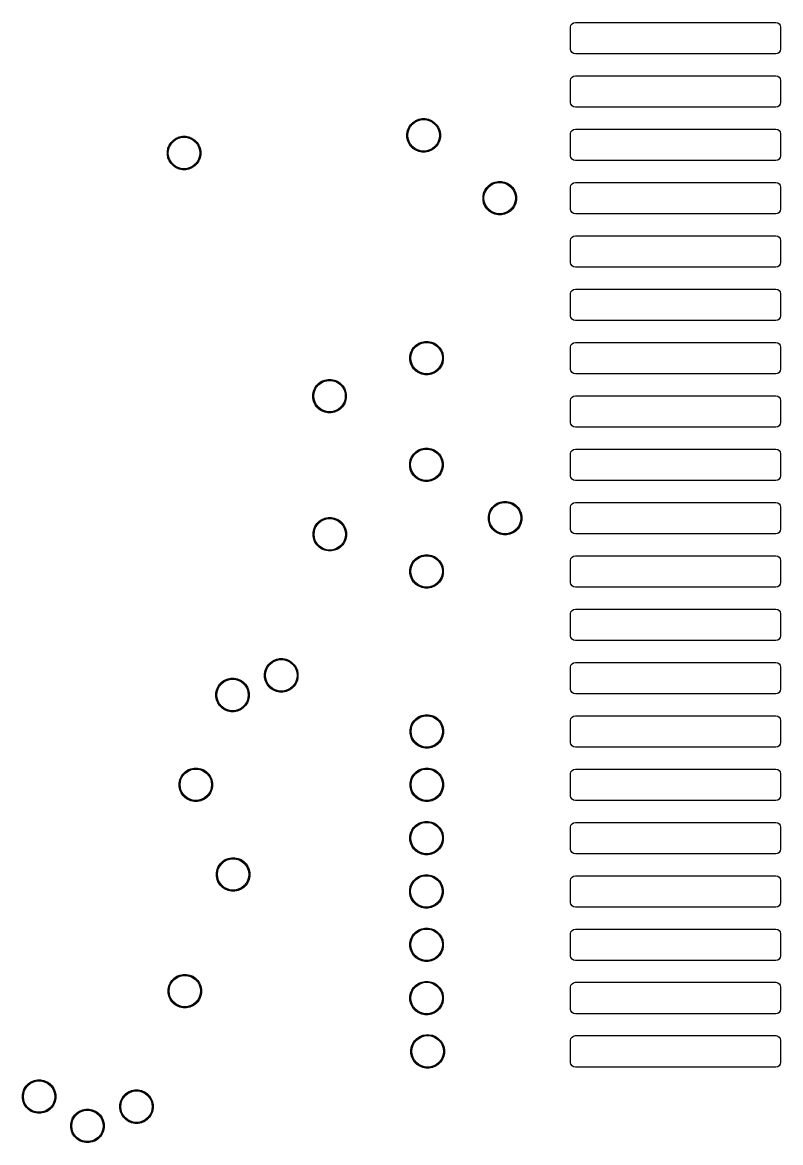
# Model space of a CAD drawing. Extents: x 40 to 257, y -149 to -40.
# Drawn here: x 39.7 to 75.8, y -121.9 to -68.5 of the extents above; entities that cross this region are included whole.
import ezdxf

# ---------------------------------------------------------------- set-up
doc = ezdxf.new("R2010")
doc.units = 0
doc.layers.add('BLACK', color=7, linetype='CONTINUOUS')

msp = doc.modelspace()

# ---------------------------------------------------------------- linework, layer by layer
at = {"layer": 'BLACK', "linetype": 'CONTINUOUS'}
for p, q in [((65.82, -68.765), (65.837127, -68.678896)), ((65.82, -69.815), (65.82, -68.765)), ((65.837127, -68.678896), (65.885901, -68.605901)), ((65.885901, -68.605901), (65.958896, -68.557127)), ((65.958896, -68.557127), (66.045, -68.54)), ((66.045, -68.54), (75.595, -68.54)), ((75.595, -68.54), (75.681104, -68.557127)), ((75.681104, -68.557127), (75.754099, -68.605901)), ((75.754099, -68.605901), (75.802873, -68.678896)), ((75.802873, -68.678896), (75.82, -68.765)), ((75.82, -68.765), (75.82, -69.815)), ((65.837127, -69.901104), (65.82, -69.815)), ((75.82, -69.815), (75.802873, -69.901104)), ((65.885901, -69.974099), (65.837127, -69.901104)), ((65.958896, -70.022873), (65.885901, -69.974099)), ((66.045, -70.04), (65.958896, -70.022873)), ((75.595, -70.04), (66.045, -70.04)), ((75.681104, -70.022873), (75.595, -70.04)), ((75.754099, -69.974099), (75.681104, -70.022873)), ((75.802873, -69.901104), (75.754099, -69.974099)), ((65.82, -71.305), (65.837127, -71.218896)), ((65.82, -72.355), (65.82, -71.305)), ((65.837127, -71.218896), (65.885901, -71.145901)), ((65.885901, -71.145901), (65.958896, -71.097127)), ((65.958896, -71.097127), (66.045, -71.08)), ((66.045, -71.08), (75.595, -71.08)), ((75.595, -71.08), (75.681104, -71.097127)), ((75.681104, -71.097127), (75.754099, -71.145901)), ((75.754099, -71.145901), (75.802873, -71.218896)), ((75.802873, -71.218896), (75.82, -71.305)), ((75.82, -71.305), (75.82, -72.355)), ((65.837127, -72.441104), (65.82, -72.355)), ((65.885901, -72.514099), (65.837127, -72.441104)), ((65.958896, -72.562873), (65.885901, -72.514099)), ((75.754099, -72.514099), (75.681104, -72.562873)), ((75.802873, -72.441104), (75.754099, -72.514099)), ((75.82, -72.355), (75.802873, -72.441104)), ((66.045, -72.58), (65.958896, -72.562873)), ((75.595, -72.58), (66.045, -72.58)), ((75.681104, -72.562873), (75.595, -72.58)), ((58.054448, -73.687772), (58.114463, -73.542883)), ((58.114463, -73.542883), (58.201592, -73.412485)), ((58.201592, -73.412485), (58.312485, -73.301592)), ((58.312485, -73.301592), (58.442883, -73.214463)), ((58.442883, -73.214463), (58.587772, -73.154448)), ((58.587772, -73.154448), (58.741586, -73.123852)), ((58.741586, -73.123852), (58.898414, -73.123852)), ((58.898414, -73.123852), (59.052228, -73.154448)), ((59.052228, -73.154448), (59.197117, -73.214463)), ((59.197117, -73.214463), (59.327515, -73.301592)), ((59.327515, -73.301592), (59.438408, -73.412485)), ((59.438408, -73.412485), (59.525537, -73.542883)), ((59.525537, -73.542883), (59.585552, -73.687772)), ((65.958896, -73.637127), (66.045, -73.62)), ((66.045, -73.62), (75.595, -73.62)), ((75.595, -73.62), (75.681104, -73.637127)), ((46.791592, -74.252485), (46.902485, -74.141592)), ((46.902485, -74.141592), (47.032883, -74.054463)), ((47.032883, -74.054463), (47.177772, -73.994448)), ((47.177772, -73.994448), (47.331586, -73.963852)), ((47.331586, -73.963852), (47.488414, -73.963852)), ((47.488414, -73.963852), (47.642228, -73.994448)), ((47.642228, -73.994448), (47.787117, -74.054463)), ((47.787117, -74.054463), (47.917515, -74.141592)), ((47.917515, -74.141592), (48.028408, -74.252485)), ((58.023852, -73.841586), (58.054448, -73.687772)), ((58.023852, -73.998414), (58.023852, -73.841586)), ((58.054448, -74.152228), (58.023852, -73.998414)), ((58.114463, -74.297117), (58.054448, -74.152228)), ((59.585552, -74.152228), (59.525537, -74.297117)), ((59.585552, -73.687772), (59.616148, -73.841586)), ((59.616148, -73.998414), (59.585552, -74.152228)), ((59.616148, -73.841586), (59.616148, -73.998414)), ((65.82, -73.845), (65.837127, -73.758896)), ((65.82, -74.895), (65.82, -73.845)), ((65.837127, -73.758896), (65.885901, -73.685901)), ((65.885901, -73.685901), (65.958896, -73.637127)), ((75.681104, -73.637127), (75.754099, -73.685901)), ((75.754099, -73.685901), (75.802873, -73.758896)), ((75.802873, -73.758896), (75.82, -73.845)), ((75.82, -73.845), (75.82, -74.895)), ((46.613852, -74.681586), (46.644448, -74.527772)), ((46.613852, -74.838414), (46.613852, -74.681586)), ((46.644448, -74.527772), (46.704463, -74.382883)), ((46.704463, -74.382883), (46.791592, -74.252485)), ((48.028408, -74.252485), (48.115537, -74.382883)), ((48.115537, -74.382883), (48.175552, -74.527772)), ((48.175552, -74.527772), (48.206148, -74.681586)), ((48.206148, -74.681586), (48.206148, -74.838414)), ((58.201592, -74.427515), (58.114463, -74.297117)), ((58.312485, -74.538408), (58.201592, -74.427515)), ((58.442883, -74.625537), (58.312485, -74.538408)), ((58.587772, -74.685552), (58.442883, -74.625537)), ((58.741586, -74.716148), (58.587772, -74.685552)), ((59.052228, -74.685552), (58.898414, -74.716148)), ((59.197117, -74.625537), (59.052228, -74.685552)), ((59.327515, -74.538408), (59.197117, -74.625537)), ((59.438408, -74.427515), (59.327515, -74.538408)), ((59.525537, -74.297117), (59.438408, -74.427515)), ((46.644448, -74.992228), (46.613852, -74.838414)), ((46.704463, -75.137117), (46.644448, -74.992228)), ((46.791592, -75.267515), (46.704463, -75.137117)), ((48.115537, -75.137117), (48.028408, -75.267515)), ((48.175552, -74.992228), (48.115537, -75.137117)), ((48.206148, -74.838414), (48.175552, -74.992228)), ((58.898414, -74.716148), (58.741586, -74.716148)), ((65.837127, -74.981104), (65.82, -74.895)), ((65.885901, -75.054099), (65.837127, -74.981104)), ((65.958896, -75.102873), (65.885901, -75.054099)), ((66.045, -75.12), (65.958896, -75.102873)), ((75.595, -75.12), (66.045, -75.12)), ((75.681104, -75.102873), (75.595, -75.12)), ((75.754099, -75.054099), (75.681104, -75.102873)), ((75.802873, -74.981104), (75.754099, -75.054099)), ((75.82, -74.895), (75.802873, -74.981104)), ((46.902485, -75.378408), (46.791592, -75.267515)), ((47.032883, -75.465537), (46.902485, -75.378408)), ((47.177772, -75.525552), (47.032883, -75.465537)), ((47.331586, -75.556148), (47.177772, -75.525552)), ((47.488414, -75.556148), (47.331586, -75.556148)), ((47.642228, -75.525552), (47.488414, -75.556148)), ((47.787117, -75.465537), (47.642228, -75.525552)), ((47.917515, -75.378408), (47.787117, -75.465537)), ((48.028408, -75.267515), (47.917515, -75.378408)), ((61.825698, -76.402485), (61.936591, -76.291592)), ((61.936591, -76.291592), (62.066989, -76.204463)), ((62.066989, -76.204463), (62.211878, -76.144448)), ((62.211878, -76.144448), (62.365692, -76.113852)), ((62.365692, -76.113852), (62.52252, -76.113852)), ((62.52252, -76.113852), (62.676334, -76.144448)), ((62.676334, -76.144448), (62.821223, -76.204463)), ((62.821223, -76.204463), (62.951621, -76.291592)), ((62.951621, -76.291592), (63.062514, -76.402485)), ((65.837127, -76.298896), (65.885901, -76.225901)), ((65.885901, -76.225901), (65.958896, -76.177127)), ((65.958896, -76.177127), (66.045, -76.16)), ((66.045, -76.16), (75.595, -76.16)), ((75.595, -76.16), (75.681104, -76.177127)), ((75.681104, -76.177127), (75.754099, -76.225901)), ((75.754099, -76.225901), (75.802873, -76.298896)), ((61.647958, -76.831586), (61.678554, -76.677772)), ((61.678554, -76.677772), (61.738569, -76.532883)), ((61.738569, -76.532883), (61.825698, -76.402485)), ((63.062514, -76.402485), (63.149643, -76.532883)), ((63.149643, -76.532883), (63.209658, -76.677772)), ((63.209658, -76.677772), (63.240254, -76.831586)), ((65.82, -76.385), (65.837127, -76.298896)), ((65.82, -77.435), (65.82, -76.385)), ((75.802873, -76.298896), (75.82, -76.385)), ((75.82, -76.385), (75.82, -77.435)), ((61.647958, -76.988414), (61.647958, -76.831586)), ((61.678554, -77.142228), (61.647958, -76.988414)), ((61.738569, -77.287117), (61.678554, -77.142228)), ((61.825698, -77.417515), (61.738569, -77.287117)), ((63.149643, -77.287117), (63.062514, -77.417515)), ((63.209658, -77.142228), (63.149643, -77.287117)), ((63.240254, -76.988414), (63.209658, -77.142228)), ((63.240254, -76.831586), (63.240254, -76.988414)), ((61.936591, -77.528408), (61.825698, -77.417515)), ((62.066989, -77.615537), (61.936591, -77.528408)), ((62.211878, -77.675552), (62.066989, -77.615537)), ((62.365692, -77.706148), (62.211878, -77.675552)), ((62.52252, -77.706148), (62.365692, -77.706148)), ((62.676334, -77.675552), (62.52252, -77.706148)), ((62.821223, -77.615537), (62.676334, -77.675552)), ((62.951621, -77.528408), (62.821223, -77.615537)), ((63.062514, -77.417515), (62.951621, -77.528408)), ((65.837127, -77.521104), (65.82, -77.435)), ((65.885901, -77.594099), (65.837127, -77.521104)), ((65.958896, -77.642873), (65.885901, -77.594099)), ((66.045, -77.66), (65.958896, -77.642873)), ((75.595, -77.66), (66.045, -77.66)), ((75.681104, -77.642873), (75.595, -77.66)), ((75.754099, -77.594099), (75.681104, -77.642873)), ((75.802873, -77.521104), (75.754099, -77.594099)), ((75.82, -77.435), (75.802873, -77.521104)), ((65.82, -78.925), (65.837127, -78.838896)), ((65.82, -79.975), (65.82, -78.925)), ((65.837127, -78.838896), (65.885901, -78.765901)), ((65.885901, -78.765901), (65.958896, -78.717127)), ((65.958896, -78.717127), (66.045, -78.7)), ((66.045, -78.7), (75.595, -78.7)), ((75.595, -78.7), (75.681104, -78.717127)), ((75.681104, -78.717127), (75.754099, -78.765901)), ((75.754099, -78.765901), (75.802873, -78.838896)), ((75.802873, -78.838896), (75.82, -78.925)), ((75.82, -78.925), (75.82, -79.975)), ((65.837127, -80.061104), (65.82, -79.975)), ((75.82, -79.975), (75.802873, -80.061104)), ((65.885901, -80.134099), (65.837127, -80.061104)), ((65.958896, -80.182873), (65.885901, -80.134099)), ((66.045, -80.2), (65.958896, -80.182873)), ((75.595, -80.2), (66.045, -80.2)), ((75.681104, -80.182873), (75.595, -80.2)), ((75.754099, -80.134099), (75.681104, -80.182873)), ((75.802873, -80.061104), (75.754099, -80.134099)), ((65.82, -81.465), (65.837127, -81.378896)), ((65.82, -82.515), (65.82, -81.465)), ((65.837127, -81.378896), (65.885901, -81.305901)), ((65.885901, -81.305901), (65.958896, -81.257127)), ((65.958896, -81.257127), (66.045, -81.24)), ((66.045, -81.24), (75.595, -81.24)), ((75.595, -81.24), (75.681104, -81.257127)), ((75.681104, -81.257127), (75.754099, -81.305901)), ((75.754099, -81.305901), (75.802873, -81.378896)), ((75.802873, -81.378896), (75.82, -81.465)), ((75.82, -81.465), (75.82, -82.515)), ((65.837127, -82.601104), (65.82, -82.515)), ((65.885901, -82.674099), (65.837127, -82.601104)), ((65.958896, -82.722873), (65.885901, -82.674099)), ((75.754099, -82.674099), (75.681104, -82.722873)), ((75.802873, -82.601104), (75.754099, -82.674099)), ((75.82, -82.515), (75.802873, -82.601104)), ((66.045, -82.74), (65.958896, -82.722873)), ((75.595, -82.74), (66.045, -82.74)), ((75.681104, -82.722873), (75.595, -82.74)), ((58.583883, -83.824463), (58.728772, -83.764448)), ((58.728772, -83.764448), (58.882586, -83.733852)), ((58.882586, -83.733852), (59.039414, -83.733852)), ((59.039414, -83.733852), (59.193228, -83.764448)), ((59.193228, -83.764448), (59.338117, -83.824463)), ((58.164852, -84.451586), (58.195448, -84.297772)), ((58.195448, -84.297772), (58.255463, -84.152883)), ((58.255463, -84.152883), (58.342592, -84.022485)), ((58.342592, -84.022485), (58.453485, -83.911592)), ((58.453485, -83.911592), (58.583883, -83.824463)), ((59.338117, -83.824463), (59.468515, -83.911592)), ((59.468515, -83.911592), (59.579408, -84.022485)), ((59.579408, -84.022485), (59.666537, -84.152883)), ((59.666537, -84.152883), (59.726552, -84.297772)), ((59.726552, -84.297772), (59.757148, -84.451586)), ((65.82, -84.005), (65.837127, -83.918896)), ((65.82, -85.055), (65.82, -84.005)), ((65.837127, -83.918896), (65.885901, -83.845901)), ((65.885901, -83.845901), (65.958896, -83.797127)), ((65.958896, -83.797127), (66.045, -83.78)), ((66.045, -83.78), (75.595, -83.78)), ((75.595, -83.78), (75.681104, -83.797127)), ((75.681104, -83.797127), (75.754099, -83.845901)), ((75.754099, -83.845901), (75.802873, -83.918896)), ((75.802873, -83.918896), (75.82, -84.005)), ((75.82, -84.005), (75.82, -85.055)), ((58.164852, -84.608414), (58.164852, -84.451586)), ((58.195448, -84.762228), (58.164852, -84.608414)), ((58.255463, -84.907117), (58.195448, -84.762228)), ((59.726552, -84.762228), (59.666537, -84.907117)), ((59.757148, -84.608414), (59.726552, -84.762228)), ((59.757148, -84.451586), (59.757148, -84.608414)), ((58.342592, -85.037515), (58.255463, -84.907117)), ((58.453485, -85.148408), (58.342592, -85.037515)), ((58.583883, -85.235537), (58.453485, -85.148408)), ((58.728772, -85.295552), (58.583883, -85.235537)), ((58.882586, -85.326148), (58.728772, -85.295552)), ((59.039414, -85.326148), (58.882586, -85.326148)), ((59.193228, -85.295552), (59.039414, -85.326148)), ((59.338117, -85.235537), (59.193228, -85.295552)), ((59.468515, -85.148408), (59.338117, -85.235537)), ((59.579408, -85.037515), (59.468515, -85.148408)), ((59.666537, -84.907117), (59.579408, -85.037515)), ((65.837127, -85.141104), (65.82, -85.055)), ((65.885901, -85.214099), (65.837127, -85.141104)), ((65.958896, -85.262873), (65.885901, -85.214099)), ((66.045, -85.28), (65.958896, -85.262873)), ((75.595, -85.28), (66.045, -85.28)), ((75.681104, -85.262873), (75.595, -85.28)), ((75.754099, -85.214099), (75.681104, -85.262873)), ((75.802873, -85.141104), (75.754099, -85.214099)), ((75.82, -85.055), (75.802873, -85.141104)), ((53.634463, -85.962883), (53.721592, -85.832485)), ((53.721592, -85.832485), (53.832485, -85.721592)), ((53.832485, -85.721592), (53.962883, -85.634463)), ((53.962883, -85.634463), (54.107772, -85.574448)), ((54.107772, -85.574448), (54.261586, -85.543852)), ((54.261586, -85.543852), (54.418414, -85.543852)), ((54.418414, -85.543852), (54.572228, -85.574448)), ((54.572228, -85.574448), (54.717117, -85.634463)), ((54.717117, -85.634463), (54.847515, -85.721592)), ((54.847515, -85.721592), (54.958408, -85.832485)), ((54.958408, -85.832485), (55.045537, -85.962883)), ((53.543852, -86.261586), (53.574448, -86.107772)), ((53.543852, -86.418414), (53.543852, -86.261586)), ((53.574448, -86.572228), (53.543852, -86.418414)), ((53.574448, -86.107772), (53.634463, -85.962883)), ((55.045537, -85.962883), (55.105552, -86.107772)), ((55.105552, -86.107772), (55.136148, -86.261586)), ((55.136148, -86.418414), (55.105552, -86.572228)), ((55.136148, -86.261586), (55.136148, -86.418414)), ((65.837127, -86.458896), (65.885901, -86.385901)), ((65.885901, -86.385901), (65.958896, -86.337127)), ((65.958896, -86.337127), (66.045, -86.32)), ((66.045, -86.32), (75.595, -86.32)), ((75.595, -86.32), (75.681104, -86.337127)), ((75.681104, -86.337127), (75.754099, -86.385901)), ((75.754099, -86.385901), (75.802873, -86.458896)), ((53.634463, -86.717117), (53.574448, -86.572228)), ((53.721592, -86.847515), (53.634463, -86.717117)), ((53.832485, -86.958408), (53.721592, -86.847515)), ((53.962883, -87.045537), (53.832485, -86.958408)), ((54.847515, -86.958408), (54.717117, -87.045537)), ((54.958408, -86.847515), (54.847515, -86.958408)), ((55.045537, -86.717117), (54.958408, -86.847515)), ((55.105552, -86.572228), (55.045537, -86.717117)), ((65.82, -86.545), (65.837127, -86.458896)), ((65.82, -87.595), (65.82, -86.545)), ((75.802873, -86.458896), (75.82, -86.545)), ((75.82, -86.545), (75.82, -87.595)), ((54.107772, -87.105552), (53.962883, -87.045537)), ((54.261586, -87.136148), (54.107772, -87.105552)), ((54.418414, -87.136148), (54.261586, -87.136148)), ((54.572228, -87.105552), (54.418414, -87.136148)), ((54.717117, -87.045537), (54.572228, -87.105552)), ((65.837127, -87.681104), (65.82, -87.595)), ((65.885901, -87.754099), (65.837127, -87.681104)), ((65.958896, -87.802873), (65.885901, -87.754099)), ((66.045, -87.82), (65.958896, -87.802873)), ((75.595, -87.82), (66.045, -87.82)), ((75.681104, -87.802873), (75.595, -87.82)), ((75.754099, -87.754099), (75.681104, -87.802873)), ((75.802873, -87.681104), (75.754099, -87.754099)), ((75.82, -87.595), (75.802873, -87.681104)), ((58.332592, -89.102485), (58.443485, -88.991592)), ((58.443485, -88.991592), (58.573883, -88.904463)), ((58.573883, -88.904463), (58.718772, -88.844448)), ((58.718772, -88.844448), (58.872586, -88.813852)), ((58.872586, -88.813852), (59.029414, -88.813852)), ((59.029414, -88.813852), (59.183228, -88.844448)), ((59.183228, -88.844448), (59.328117, -88.904463)), ((59.328117, -88.904463), (59.458515, -88.991592)), ((59.458515, -88.991592), (59.569408, -89.102485)), ((65.82, -89.085), (65.837127, -88.998896)), ((65.82, -90.135), (65.82, -89.085)), ((65.837127, -88.998896), (65.885901, -88.925901)), ((65.885901, -88.925901), (65.958896, -88.877127)), ((65.958896, -88.877127), (66.045, -88.86)), ((66.045, -88.86), (75.595, -88.86)), ((75.595, -88.86), (75.681104, -88.877127)), ((75.681104, -88.877127), (75.754099, -88.925901)), ((75.754099, -88.925901), (75.802873, -88.998896)), ((75.802873, -88.998896), (75.82, -89.085)), ((75.82, -89.085), (75.82, -90.135)), ((58.154852, -89.531586), (58.185448, -89.377772)), ((58.154852, -89.688414), (58.154852, -89.531586)), ((58.185448, -89.377772), (58.245463, -89.232883)), ((58.245463, -89.232883), (58.332592, -89.102485)), ((59.569408, -89.102485), (59.656537, -89.232883)), ((59.656537, -89.232883), (59.716552, -89.377772)), ((59.716552, -89.377772), (59.747148, -89.531586)), ((59.747148, -89.531586), (59.747148, -89.688414)), ((58.185448, -89.842228), (58.154852, -89.688414)), ((58.245463, -89.987117), (58.185448, -89.842228)), ((58.332592, -90.117515), (58.245463, -89.987117)), ((58.443485, -90.228408), (58.332592, -90.117515)), ((59.569408, -90.117515), (59.458515, -90.228408)), ((59.656537, -89.987117), (59.569408, -90.117515)), ((59.716552, -89.842228), (59.656537, -89.987117)), ((59.747148, -89.688414), (59.716552, -89.842228)), ((65.837127, -90.221104), (65.82, -90.135)), ((75.82, -90.135), (75.802873, -90.221104)), ((58.573883, -90.315537), (58.443485, -90.228408)), ((58.718772, -90.375552), (58.573883, -90.315537)), ((58.872586, -90.406148), (58.718772, -90.375552)), ((59.029414, -90.406148), (58.872586, -90.406148)), ((59.183228, -90.375552), (59.029414, -90.406148)), ((59.328117, -90.315537), (59.183228, -90.375552)), ((59.458515, -90.228408), (59.328117, -90.315537)), ((65.885901, -90.294099), (65.837127, -90.221104)), ((65.958896, -90.342873), (65.885901, -90.294099)), ((66.045, -90.36), (65.958896, -90.342873)), ((75.595, -90.36), (66.045, -90.36)), ((75.681104, -90.342873), (75.595, -90.36)), ((75.754099, -90.294099), (75.681104, -90.342873)), ((75.802873, -90.221104), (75.754099, -90.294099)), ((61.993463, -91.772883), (62.080592, -91.642485)), ((62.080592, -91.642485), (62.191485, -91.531592)), ((62.191485, -91.531592), (62.321883, -91.444463)), ((62.321883, -91.444463), (62.466772, -91.384448)), ((62.466772, -91.384448), (62.620586, -91.353852)), ((62.620586, -91.353852), (62.777414, -91.353852)), ((62.777414, -91.353852), (62.931228, -91.384448)), ((62.931228, -91.384448), (63.076117, -91.444463)), ((63.076117, -91.444463), (63.206515, -91.531592)), ((63.206515, -91.531592), (63.317408, -91.642485)), ((63.317408, -91.642485), (63.404537, -91.772883)), ((65.82, -91.625), (65.837127, -91.538896)), ((65.82, -92.675), (65.82, -91.625)), ((65.837127, -91.538896), (65.885901, -91.465901)), ((65.885901, -91.465901), (65.958896, -91.417127)), ((65.958896, -91.417127), (66.045, -91.4)), ((66.045, -91.4), (75.595, -91.4)), ((75.595, -91.4), (75.681104, -91.417127)), ((75.681104, -91.417127), (75.754099, -91.465901)), ((75.754099, -91.465901), (75.802873, -91.538896)), ((75.802873, -91.538896), (75.82, -91.625)), ((75.82, -91.625), (75.82, -92.675)), ((53.730592, -92.411485), (53.841485, -92.300592)), ((53.841485, -92.300592), (53.971883, -92.213463)), ((53.971883, -92.213463), (54.116772, -92.153448)), ((54.116772, -92.153448), (54.270586, -92.122852)), ((54.270586, -92.122852), (54.427414, -92.122852)), ((54.427414, -92.122852), (54.581228, -92.153448)), ((54.581228, -92.153448), (54.726117, -92.213463)), ((54.726117, -92.213463), (54.856515, -92.300592)), ((54.856515, -92.300592), (54.967408, -92.411485)), ((61.902852, -92.071586), (61.933448, -91.917772)), ((61.902852, -92.228414), (61.902852, -92.071586)), ((61.933448, -92.382228), (61.902852, -92.228414)), ((61.933448, -91.917772), (61.993463, -91.772883)), ((63.404537, -91.772883), (63.464552, -91.917772)), ((63.464552, -91.917772), (63.495148, -92.071586)), ((63.495148, -92.228414), (63.464552, -92.382228)), ((63.495148, -92.071586), (63.495148, -92.228414)), ((53.552852, -92.840586), (53.583448, -92.686772)), ((53.583448, -92.686772), (53.643463, -92.541883)), ((53.643463, -92.541883), (53.730592, -92.411485)), ((54.967408, -92.411485), (55.054537, -92.541883)), ((55.054537, -92.541883), (55.114552, -92.686772)), ((55.114552, -92.686772), (55.145148, -92.840586)), ((61.993463, -92.527117), (61.933448, -92.382228)), ((62.080592, -92.657515), (61.993463, -92.527117)), ((62.191485, -92.768408), (62.080592, -92.657515)), ((62.321883, -92.855537), (62.191485, -92.768408)), ((63.206515, -92.768408), (63.076117, -92.855537)), ((63.317408, -92.657515), (63.206515, -92.768408)), ((63.404537, -92.527117), (63.317408, -92.657515)), ((63.464552, -92.382228), (63.404537, -92.527117)), ((65.837127, -92.761104), (65.82, -92.675)), ((65.885901, -92.834099), (65.837127, -92.761104)), ((65.958896, -92.882873), (65.885901, -92.834099)), ((75.754099, -92.834099), (75.681104, -92.882873)), ((75.802873, -92.761104), (75.754099, -92.834099)), ((75.82, -92.675), (75.802873, -92.761104)), ((53.552852, -92.997414), (53.552852, -92.840586)), ((53.583448, -93.151228), (53.552852, -92.997414)), ((53.643463, -93.296117), (53.583448, -93.151228)), ((53.730592, -93.426515), (53.643463, -93.296117)), ((55.054537, -93.296117), (54.967408, -93.426515)), ((55.114552, -93.151228), (55.054537, -93.296117)), ((55.145148, -92.997414), (55.114552, -93.151228)), ((55.145148, -92.840586), (55.145148, -92.997414)), ((62.466772, -92.915552), (62.321883, -92.855537)), ((62.620586, -92.946148), (62.466772, -92.915552)), ((62.777414, -92.946148), (62.620586, -92.946148)), ((62.931228, -92.915552), (62.777414, -92.946148)), ((63.076117, -92.855537), (62.931228, -92.915552)), ((66.045, -92.9), (65.958896, -92.882873)), ((75.595, -92.9), (66.045, -92.9)), ((75.681104, -92.882873), (75.595, -92.9)), ((53.841485, -93.537408), (53.730592, -93.426515)), ((53.971883, -93.624537), (53.841485, -93.537408)), ((54.116772, -93.684552), (53.971883, -93.624537)), ((54.270586, -93.715148), (54.116772, -93.684552)), ((54.427414, -93.715148), (54.270586, -93.715148)), ((54.581228, -93.684552), (54.427414, -93.715148)), ((54.726117, -93.624537), (54.581228, -93.684552)), ((54.856515, -93.537408), (54.726117, -93.624537)), ((54.967408, -93.426515), (54.856515, -93.537408)), ((58.728772, -93.924448), (58.882586, -93.893852)), ((58.882586, -93.893852), (59.039414, -93.893852)), ((59.039414, -93.893852), (59.193228, -93.924448)), ((58.195448, -94.457772), (58.255463, -94.312883)), ((58.255463, -94.312883), (58.342592, -94.182485)), ((58.342592, -94.182485), (58.453485, -94.071592)), ((58.453485, -94.071592), (58.583883, -93.984463)), ((58.583883, -93.984463), (58.728772, -93.924448)), ((59.193228, -93.924448), (59.338117, -93.984463)), ((59.338117, -93.984463), (59.468515, -94.071592)), ((59.468515, -94.071592), (59.579408, -94.182485)), ((59.579408, -94.182485), (59.666537, -94.312883)), ((59.666537, -94.312883), (59.726552, -94.457772)), ((65.82, -94.165), (65.837127, -94.078896)), ((65.82, -95.215), (65.82, -94.165)), ((65.837127, -94.078896), (65.885901, -94.005901)), ((65.885901, -94.005901), (65.958896, -93.957127)), ((65.958896, -93.957127), (66.045, -93.94)), ((66.045, -93.94), (75.595, -93.94)), ((75.595, -93.94), (75.681104, -93.957127)), ((75.681104, -93.957127), (75.754099, -94.005901)), ((75.754099, -94.005901), (75.802873, -94.078896)), ((75.802873, -94.078896), (75.82, -94.165)), ((75.82, -94.165), (75.82, -95.215)), ((58.164852, -94.611586), (58.195448, -94.457772)), ((58.164852, -94.768414), (58.164852, -94.611586)), ((58.195448, -94.922228), (58.164852, -94.768414)), ((58.255463, -95.067117), (58.195448, -94.922228)), ((59.726552, -94.922228), (59.666537, -95.067117)), ((59.726552, -94.457772), (59.757148, -94.611586)), ((59.757148, -94.768414), (59.726552, -94.922228)), ((59.757148, -94.611586), (59.757148, -94.768414)), ((58.342592, -95.197515), (58.255463, -95.067117)), ((58.453485, -95.308408), (58.342592, -95.197515)), ((58.583883, -95.395537), (58.453485, -95.308408)), ((58.728772, -95.455552), (58.583883, -95.395537)), ((58.882586, -95.486148), (58.728772, -95.455552)), ((59.039414, -95.486148), (58.882586, -95.486148)), ((59.193228, -95.455552), (59.039414, -95.486148)), ((59.338117, -95.395537), (59.193228, -95.455552)), ((59.468515, -95.308408), (59.338117, -95.395537)), ((59.579408, -95.197515), (59.468515, -95.308408)), ((59.666537, -95.067117), (59.579408, -95.197515)), ((65.837127, -95.301104), (65.82, -95.215)), ((65.885901, -95.374099), (65.837127, -95.301104)), ((65.958896, -95.422873), (65.885901, -95.374099)), ((66.045, -95.44), (65.958896, -95.422873)), ((75.595, -95.44), (66.045, -95.44)), ((75.681104, -95.422873), (75.595, -95.44)), ((75.754099, -95.374099), (75.681104, -95.422873)), ((75.802873, -95.301104), (75.754099, -95.374099)), ((75.82, -95.215), (75.802873, -95.301104)), ((65.837127, -96.618896), (65.885901, -96.545901)), ((65.885901, -96.545901), (65.958896, -96.497127)), ((65.958896, -96.497127), (66.045, -96.48)), ((66.045, -96.48), (75.595, -96.48)), ((75.595, -96.48), (75.681104, -96.497127)), ((75.681104, -96.497127), (75.754099, -96.545901)), ((75.754099, -96.545901), (75.802873, -96.618896)), ((65.82, -96.705), (65.837127, -96.618896)), ((65.82, -97.755), (65.82, -96.705)), ((75.802873, -96.618896), (75.82, -96.705)), ((75.82, -96.705), (75.82, -97.755)), ((65.837127, -97.841104), (65.82, -97.755)), ((65.885901, -97.914099), (65.837127, -97.841104)), ((65.958896, -97.962873), (65.885901, -97.914099)), ((66.045, -97.98), (65.958896, -97.962873)), ((75.595, -97.98), (66.045, -97.98)), ((75.681104, -97.962873), (75.595, -97.98)), ((75.754099, -97.914099), (75.681104, -97.962873)), ((75.802873, -97.841104), (75.754099, -97.914099)), ((75.82, -97.755), (75.802873, -97.841104)), ((51.334463, -99.262883), (51.421592, -99.132485)), ((51.421592, -99.132485), (51.532485, -99.021592)), ((51.532485, -99.021592), (51.662883, -98.934463)), ((51.662883, -98.934463), (51.807772, -98.874448)), ((51.807772, -98.874448), (51.961586, -98.843852)), ((51.961586, -98.843852), (52.118414, -98.843852)), ((52.118414, -98.843852), (52.272228, -98.874448)), ((52.272228, -98.874448), (52.417117, -98.934463)), ((52.417117, -98.934463), (52.547515, -99.021592)), ((52.547515, -99.021592), (52.658408, -99.132485)), ((52.658408, -99.132485), (52.745537, -99.262883)), ((65.82, -99.245), (65.837127, -99.158896)), ((65.837127, -99.158896), (65.885901, -99.085901)), ((65.885901, -99.085901), (65.958896, -99.037127)), ((65.958896, -99.037127), (66.045, -99.02)), ((66.045, -99.02), (75.595, -99.02)), ((75.595, -99.02), (75.681104, -99.037127)), ((75.681104, -99.037127), (75.754099, -99.085901)), ((75.754099, -99.085901), (75.802873, -99.158896)), ((75.802873, -99.158896), (75.82, -99.245)), ((51.243852, -99.561586), (51.274448, -99.407772)), ((51.243852, -99.718414), (51.243852, -99.561586)), ((51.274448, -99.872228), (51.243852, -99.718414)), ((51.274448, -99.407772), (51.334463, -99.262883)), ((52.745537, -99.262883), (52.805552, -99.407772)), ((52.805552, -99.407772), (52.836148, -99.561586)), ((52.836148, -99.718414), (52.805552, -99.872228)), ((52.836148, -99.561586), (52.836148, -99.718414)), ((65.82, -100.295), (65.82, -99.245)), ((75.82, -99.245), (75.82, -100.295)), ((48.953448, -100.340877), (49.013463, -100.195988)), ((49.013463, -100.195988), (49.100592, -100.06559)), ((49.100592, -100.06559), (49.211485, -99.954697)), ((49.211485, -99.954697), (49.341883, -99.867568)), ((49.341883, -99.867568), (49.486772, -99.807553)), ((49.486772, -99.807553), (49.640586, -99.776957)), ((49.640586, -99.776957), (49.797414, -99.776957)), ((49.797414, -99.776957), (49.951228, -99.807553)), ((49.951228, -99.807553), (50.096117, -99.867568)), ((50.096117, -99.867568), (50.226515, -99.954697)), ((50.226515, -99.954697), (50.337408, -100.06559)), ((50.337408, -100.06559), (50.424537, -100.195988)), ((50.424537, -100.195988), (50.484552, -100.340877)), ((51.334463, -100.017117), (51.274448, -99.872228)), ((51.421592, -100.147515), (51.334463, -100.017117)), ((51.532485, -100.258408), (51.421592, -100.147515)), ((51.662883, -100.345537), (51.532485, -100.258408)), ((52.547515, -100.258408), (52.417117, -100.345537)), ((52.658408, -100.147515), (52.547515, -100.258408)), ((52.745537, -100.017117), (52.658408, -100.147515)), ((52.805552, -99.872228), (52.745537, -100.017117)), ((65.837127, -100.381104), (65.82, -100.295)), ((75.82, -100.295), (75.802873, -100.381104)), ((48.922852, -100.494691), (48.953448, -100.340877)), ((48.922852, -100.651519), (48.922852, -100.494691)), ((48.953448, -100.805333), (48.922852, -100.651519)), ((49.013463, -100.950222), (48.953448, -100.805333)), ((50.484552, -100.805333), (50.424537, -100.950222)), ((50.484552, -100.340877), (50.515148, -100.494691)), ((50.515148, -100.651519), (50.484552, -100.805333)), ((50.515148, -100.494691), (50.515148, -100.651519)), ((51.807772, -100.405552), (51.662883, -100.345537)), ((51.961586, -100.436148), (51.807772, -100.405552)), ((52.118414, -100.436148), (51.961586, -100.436148)), ((52.272228, -100.405552), (52.118414, -100.436148)), ((52.417117, -100.345537), (52.272228, -100.405552)), ((65.885901, -100.454099), (65.837127, -100.381104)), ((65.958896, -100.502873), (65.885901, -100.454099)), ((66.045, -100.52), (65.958896, -100.502873)), ((75.595, -100.52), (66.045, -100.52)), ((75.681104, -100.502873), (75.595, -100.52)), ((75.754099, -100.454099), (75.681104, -100.502873)), ((75.802873, -100.381104), (75.754099, -100.454099)), ((49.100592, -101.08062), (49.013463, -100.950222)), ((49.211485, -101.191513), (49.100592, -101.08062)), ((49.341883, -101.278642), (49.211485, -101.191513)), ((49.486772, -101.338657), (49.341883, -101.278642)), ((49.640586, -101.369253), (49.486772, -101.338657)), ((49.797414, -101.369253), (49.640586, -101.369253)), ((49.951228, -101.338657), (49.797414, -101.369253)), ((50.096117, -101.278642), (49.951228, -101.338657)), ((50.226515, -101.191513), (50.096117, -101.278642)), ((50.337408, -101.08062), (50.226515, -101.191513)), ((50.424537, -100.950222), (50.337408, -101.08062)), ((58.265463, -101.932883), (58.352592, -101.802485)), ((58.352592, -101.802485), (58.463485, -101.691592)), ((58.463485, -101.691592), (58.593883, -101.604463)), ((58.593883, -101.604463), (58.738772, -101.544448)), ((58.738772, -101.544448), (58.892586, -101.513852)), ((58.892586, -101.513852), (59.049414, -101.513852)), ((59.049414, -101.513852), (59.203228, -101.544448)), ((59.203228, -101.544448), (59.348117, -101.604463)), ((59.348117, -101.604463), (59.478515, -101.691592)), ((59.478515, -101.691592), (59.589408, -101.802485)), ((59.589408, -101.802485), (59.676537, -101.932883)), ((65.82, -101.785), (65.837127, -101.698896)), ((65.82, -102.835), (65.82, -101.785)), ((65.837127, -101.698896), (65.885901, -101.625901)), ((65.885901, -101.625901), (65.958896, -101.577127)), ((65.958896, -101.577127), (66.045, -101.56)), ((66.045, -101.56), (75.595, -101.56)), ((75.595, -101.56), (75.681104, -101.577127)), ((75.681104, -101.577127), (75.754099, -101.625901)), ((75.754099, -101.625901), (75.802873, -101.698896)), ((75.802873, -101.698896), (75.82, -101.785)), ((75.82, -101.785), (75.82, -102.835)), ((58.174852, -102.231586), (58.205448, -102.077772)), ((58.174852, -102.388414), (58.174852, -102.231586)), ((58.205448, -102.542228), (58.174852, -102.388414)), ((58.205448, -102.077772), (58.265463, -101.932883)), ((59.676537, -101.932883), (59.736552, -102.077772)), ((59.736552, -102.077772), (59.767148, -102.231586)), ((59.767148, -102.388414), (59.736552, -102.542228)), ((59.767148, -102.231586), (59.767148, -102.388414)), ((58.265463, -102.687117), (58.205448, -102.542228)), ((58.352592, -102.817515), (58.265463, -102.687117)), ((58.463485, -102.928408), (58.352592, -102.817515)), ((58.593883, -103.015537), (58.463485, -102.928408)), ((59.478515, -102.928408), (59.348117, -103.015537)), ((59.589408, -102.817515), (59.478515, -102.928408)), ((59.676537, -102.687117), (59.589408, -102.817515)), ((59.736552, -102.542228), (59.676537, -102.687117)), ((65.837127, -102.921104), (65.82, -102.835)), ((65.885901, -102.994099), (65.837127, -102.921104)), ((75.802873, -102.921104), (75.754099, -102.994099)), ((75.82, -102.835), (75.802873, -102.921104)), ((58.738772, -103.075552), (58.593883, -103.015537)), ((58.892586, -103.106148), (58.738772, -103.075552)), ((59.049414, -103.106148), (58.892586, -103.106148)), ((59.203228, -103.075552), (59.049414, -103.106148)), ((59.348117, -103.015537), (59.203228, -103.075552)), ((65.958896, -103.042873), (65.885901, -102.994099)), ((66.045, -103.06), (65.958896, -103.042873)), ((75.595, -103.06), (66.045, -103.06)), ((75.681104, -103.042873), (75.595, -103.06)), ((75.754099, -102.994099), (75.681104, -103.042873)), ((47.204448, -104.617772), (47.264463, -104.472883)), ((47.264463, -104.472883), (47.351592, -104.342485)), ((47.351592, -104.342485), (47.462485, -104.231592)), ((47.462485, -104.231592), (47.592883, -104.144463)), ((47.592883, -104.144463), (47.737772, -104.084448)), ((47.737772, -104.084448), (47.891586, -104.053852)), ((47.891586, -104.053852), (48.048414, -104.053852)), ((48.048414, -104.053852), (48.202228, -104.084448)), ((48.202228, -104.084448), (48.347117, -104.144463)), ((48.347117, -104.144463), (48.477515, -104.231592)), ((48.477515, -104.231592), (48.588408, -104.342485)), ((48.588408, -104.342485), (48.675537, -104.472883)), ((48.675537, -104.472883), (48.735552, -104.617772)), ((58.205448, -104.617772), (58.265463, -104.472883)), ((58.265463, -104.472883), (58.352592, -104.342485)), ((58.352592, -104.342485), (58.463485, -104.231592)), ((58.463485, -104.231592), (58.593883, -104.144463)), ((58.593883, -104.144463), (58.738772, -104.084448)), ((58.738772, -104.084448), (58.892586, -104.053852)), ((58.892586, -104.053852), (59.049414, -104.053852)), ((59.049414, -104.053852), (59.203228, -104.084448)), ((59.203228, -104.084448), (59.348117, -104.144463)), ((59.348117, -104.144463), (59.478515, -104.231592)), ((59.478515, -104.231592), (59.589408, -104.342485)), ((59.589408, -104.342485), (59.676537, -104.472883)), ((59.676537, -104.472883), (59.736552, -104.617772)), ((65.82, -104.325), (65.837127, -104.238896)), ((65.82, -105.375), (65.82, -104.325)), ((65.837127, -104.238896), (65.885901, -104.165901)), ((65.885901, -104.165901), (65.958896, -104.117127)), ((65.958896, -104.117127), (66.045, -104.1)), ((66.045, -104.1), (75.595, -104.1)), ((75.595, -104.1), (75.681104, -104.117127)), ((75.681104, -104.117127), (75.754099, -104.165901)), ((75.754099, -104.165901), (75.802873, -104.238896)), ((75.802873, -104.238896), (75.82, -104.325)), ((75.82, -104.325), (75.82, -105.375)), ((47.173852, -104.771586), (47.204448, -104.617772)), ((47.173852, -104.928414), (47.173852, -104.771586)), ((47.204448, -105.082228), (47.173852, -104.928414)), ((47.264463, -105.227117), (47.204448, -105.082228)), ((48.735552, -105.082228), (48.675537, -105.227117)), ((48.735552, -104.617772), (48.766148, -104.771586)), ((48.766148, -104.928414), (48.735552, -105.082228)), ((48.766148, -104.771586), (48.766148, -104.928414)), ((58.174852, -104.771586), (58.205448, -104.617772)), ((58.174852, -104.928414), (58.174852, -104.771586)), ((58.205448, -105.082228), (58.174852, -104.928414)), ((58.265463, -105.227117), (58.205448, -105.082228)), ((59.736552, -105.082228), (59.676537, -105.227117)), ((59.736552, -104.617772), (59.767148, -104.771586)), ((59.767148, -104.928414), (59.736552, -105.082228)), ((59.767148, -104.771586), (59.767148, -104.928414)), ((47.351592, -105.357515), (47.264463, -105.227117)), ((47.462485, -105.468408), (47.351592, -105.357515)), ((47.592883, -105.555537), (47.462485, -105.468408)), ((47.737772, -105.615552), (47.592883, -105.555537)), ((47.891586, -105.646148), (47.737772, -105.615552)), ((48.202228, -105.615552), (48.048414, -105.646148)), ((48.347117, -105.555537), (48.202228, -105.615552)), ((48.477515, -105.468408), (48.347117, -105.555537)), ((48.588408, -105.357515), (48.477515, -105.468408)), ((48.675537, -105.227117), (48.588408, -105.357515)), ((58.352592, -105.357515), (58.265463, -105.227117)), ((58.463485, -105.468408), (58.352592, -105.357515)), ((58.593883, -105.555537), (58.463485, -105.468408)), ((58.738772, -105.615552), (58.593883, -105.555537)), ((58.892586, -105.646148), (58.738772, -105.615552)), ((59.203228, -105.615552), (59.049414, -105.646148)), ((59.348117, -105.555537), (59.203228, -105.615552)), ((59.478515, -105.468408), (59.348117, -105.555537)), ((59.589408, -105.357515), (59.478515, -105.468408)), ((59.676537, -105.227117), (59.589408, -105.357515)), ((65.837127, -105.461104), (65.82, -105.375)), ((65.885901, -105.534099), (65.837127, -105.461104)), ((65.958896, -105.582873), (65.885901, -105.534099)), ((66.045, -105.6), (65.958896, -105.582873)), ((75.595, -105.6), (66.045, -105.6)), ((75.681104, -105.582873), (75.595, -105.6)), ((75.754099, -105.534099), (75.681104, -105.582873)), ((75.802873, -105.461104), (75.754099, -105.534099)), ((75.82, -105.375), (75.802873, -105.461104)), ((48.048414, -105.646148), (47.891586, -105.646148)), ((59.049414, -105.646148), (58.892586, -105.646148)), ((58.453485, -106.771592), (58.583883, -106.684463)), ((58.583883, -106.684463), (58.728772, -106.624448)), ((58.728772, -106.624448), (58.882586, -106.593852)), ((58.882586, -106.593852), (59.039414, -106.593852)), ((59.039414, -106.593852), (59.193228, -106.624448)), ((59.193228, -106.624448), (59.338117, -106.684463)), ((59.338117, -106.684463), (59.468515, -106.771592)), ((65.837127, -106.778896), (65.885901, -106.705901)), ((65.885901, -106.705901), (65.958896, -106.657127)), ((65.958896, -106.657127), (66.045, -106.64)), ((66.045, -106.64), (75.595, -106.64)), ((75.595, -106.64), (75.681104, -106.657127)), ((75.681104, -106.657127), (75.754099, -106.705901)), ((75.754099, -106.705901), (75.802873, -106.778896)), ((58.164852, -107.311586), (58.195448, -107.157772)), ((58.195448, -107.157772), (58.255463, -107.012883)), ((58.255463, -107.012883), (58.342592, -106.882485)), ((58.342592, -106.882485), (58.453485, -106.771592)), ((59.468515, -106.771592), (59.579408, -106.882485)), ((59.579408, -106.882485), (59.666537, -107.012883)), ((59.666537, -107.012883), (59.726552, -107.157772)), ((59.726552, -107.157772), (59.757148, -107.311586)), ((65.82, -106.865), (65.837127, -106.778896)), ((65.82, -107.915), (65.82, -106.865)), ((75.802873, -106.778896), (75.82, -106.865)), ((75.82, -106.865), (75.82, -107.915)), ((58.164852, -107.468414), (58.164852, -107.311586)), ((58.195448, -107.622228), (58.164852, -107.468414)), ((58.255463, -107.767117), (58.195448, -107.622228)), ((58.342592, -107.897515), (58.255463, -107.767117)), ((59.666537, -107.767117), (59.579408, -107.897515)), ((59.726552, -107.622228), (59.666537, -107.767117)), ((59.757148, -107.468414), (59.726552, -107.622228)), ((59.757148, -107.311586), (59.757148, -107.468414)), ((58.453485, -108.008408), (58.342592, -107.897515)), ((58.583883, -108.095537), (58.453485, -108.008408)), ((58.728772, -108.155552), (58.583883, -108.095537)), ((58.882586, -108.186148), (58.728772, -108.155552)), ((59.039414, -108.186148), (58.882586, -108.186148)), ((59.193228, -108.155552), (59.039414, -108.186148)), ((59.338117, -108.095537), (59.193228, -108.155552)), ((59.468515, -108.008408), (59.338117, -108.095537)), ((59.579408, -107.897515), (59.468515, -108.008408)), ((65.837127, -108.001104), (65.82, -107.915)), ((65.885901, -108.074099), (65.837127, -108.001104)), ((65.958896, -108.122873), (65.885901, -108.074099)), ((66.045, -108.14), (65.958896, -108.122873)), ((75.595, -108.14), (66.045, -108.14)), ((75.681104, -108.122873), (75.595, -108.14)), ((75.754099, -108.074099), (75.681104, -108.122873)), ((75.802873, -108.001104), (75.754099, -108.074099)), ((75.82, -107.915), (75.802873, -108.001104)), ((48.981448, -108.890772), (49.041463, -108.745883)), ((49.041463, -108.745883), (49.128592, -108.615485)), ((49.128592, -108.615485), (49.239485, -108.504592)), ((49.239485, -108.504592), (49.369883, -108.417463)), ((49.369883, -108.417463), (49.514772, -108.357448)), ((49.514772, -108.357448), (49.668586, -108.326852)), ((49.668586, -108.326852), (49.825414, -108.326852)), ((49.825414, -108.326852), (49.979228, -108.357448)), ((49.979228, -108.357448), (50.124117, -108.417463)), ((50.124117, -108.417463), (50.254515, -108.504592)), ((50.254515, -108.504592), (50.365408, -108.615485)), ((50.365408, -108.615485), (50.452537, -108.745883)), ((50.452537, -108.745883), (50.512552, -108.890772)), ((48.950852, -109.044586), (48.981448, -108.890772)), ((48.950852, -109.201414), (48.950852, -109.044586)), ((48.981448, -109.355228), (48.950852, -109.201414)), ((49.041463, -109.500117), (48.981448, -109.355228)), ((50.512552, -109.355228), (50.452537, -109.500117)), ((50.512552, -108.890772), (50.543148, -109.044586)), ((50.543148, -109.201414), (50.512552, -109.355228)), ((50.543148, -109.044586), (50.543148, -109.201414)), ((58.332592, -109.422485), (58.443485, -109.311592)), ((58.443485, -109.311592), (58.573883, -109.224463)), ((58.573883, -109.224463), (58.718772, -109.164448)), ((58.718772, -109.164448), (58.872586, -109.133852)), ((58.872586, -109.133852), (59.029414, -109.133852)), ((59.029414, -109.133852), (59.183228, -109.164448)), ((59.183228, -109.164448), (59.328117, -109.224463)), ((59.328117, -109.224463), (59.458515, -109.311592)), ((59.458515, -109.311592), (59.569408, -109.422485)), ((65.82, -109.405), (65.837127, -109.318896)), ((65.837127, -109.318896), (65.885901, -109.245901)), ((65.885901, -109.245901), (65.958896, -109.197127)), ((65.958896, -109.197127), (66.045, -109.18)), ((66.045, -109.18), (75.595, -109.18)), ((75.595, -109.18), (75.681104, -109.197127)), ((75.681104, -109.197127), (75.754099, -109.245901)), ((75.754099, -109.245901), (75.802873, -109.318896)), ((75.802873, -109.318896), (75.82, -109.405)), ((49.128592, -109.630515), (49.041463, -109.500117)), ((49.239485, -109.741408), (49.128592, -109.630515)), ((49.369883, -109.828537), (49.239485, -109.741408)), ((49.514772, -109.888552), (49.369883, -109.828537)), ((49.668586, -109.919148), (49.514772, -109.888552)), ((49.979228, -109.888552), (49.825414, -109.919148)), ((50.124117, -109.828537), (49.979228, -109.888552)), ((50.254515, -109.741408), (50.124117, -109.828537)), ((50.365408, -109.630515), (50.254515, -109.741408)), ((50.452537, -109.500117), (50.365408, -109.630515)), ((58.154852, -109.851586), (58.185448, -109.697772)), ((58.154852, -110.008414), (58.154852, -109.851586)), ((58.185448, -109.697772), (58.245463, -109.552883)), ((58.245463, -109.552883), (58.332592, -109.422485)), ((59.569408, -109.422485), (59.656537, -109.552883)), ((59.656537, -109.552883), (59.716552, -109.697772)), ((59.716552, -109.697772), (59.747148, -109.851586)), ((59.747148, -109.851586), (59.747148, -110.008414)), ((65.82, -110.455), (65.82, -109.405)), ((75.82, -109.405), (75.82, -110.455)), ((49.825414, -109.919148), (49.668586, -109.919148)), ((58.185448, -110.162228), (58.154852, -110.008414)), ((58.245463, -110.307117), (58.185448, -110.162228)), ((58.332592, -110.437515), (58.245463, -110.307117)), ((58.443485, -110.548408), (58.332592, -110.437515)), ((59.569408, -110.437515), (59.458515, -110.548408)), ((59.656537, -110.307117), (59.569408, -110.437515)), ((59.716552, -110.162228), (59.656537, -110.307117)), ((59.747148, -110.008414), (59.716552, -110.162228)), ((58.573883, -110.635537), (58.443485, -110.548408)), ((58.718772, -110.695552), (58.573883, -110.635537)), ((58.872586, -110.726148), (58.718772, -110.695552)), ((59.029414, -110.726148), (58.872586, -110.726148)), ((59.183228, -110.695552), (59.029414, -110.726148)), ((59.328117, -110.635537), (59.183228, -110.695552)), ((59.458515, -110.548408), (59.328117, -110.635537)), ((65.837127, -110.541104), (65.82, -110.455)), ((65.885901, -110.614099), (65.837127, -110.541104)), ((65.958896, -110.662873), (65.885901, -110.614099)), ((66.045, -110.68), (65.958896, -110.662873)), ((75.595, -110.68), (66.045, -110.68)), ((75.681104, -110.662873), (75.595, -110.68)), ((75.754099, -110.614099), (75.681104, -110.662873)), ((75.802873, -110.541104), (75.754099, -110.614099)), ((75.82, -110.455), (75.802873, -110.541104)), ((58.255463, -112.092883), (58.342592, -111.962485)), ((58.342592, -111.962485), (58.453485, -111.851592)), ((58.453485, -111.851592), (58.583883, -111.764463)), ((58.583883, -111.764463), (58.728772, -111.704448)), ((58.728772, -111.704448), (58.882586, -111.673852)), ((58.882586, -111.673852), (59.039414, -111.673852)), ((59.039414, -111.673852), (59.193228, -111.704448)), ((59.193228, -111.704448), (59.338117, -111.764463)), ((59.338117, -111.764463), (59.468515, -111.851592)), ((59.468515, -111.851592), (59.579408, -111.962485)), ((59.579408, -111.962485), (59.666537, -112.092883)), ((65.82, -111.945), (65.837127, -111.858896)), ((65.82, -112.995), (65.82, -111.945)), ((65.837127, -111.858896), (65.885901, -111.785901)), ((65.885901, -111.785901), (65.958896, -111.737127)), ((65.958896, -111.737127), (66.045, -111.72)), ((66.045, -111.72), (75.595, -111.72)), ((75.595, -111.72), (75.681104, -111.737127)), ((75.681104, -111.737127), (75.754099, -111.785901)), ((75.754099, -111.785901), (75.802873, -111.858896)), ((75.802873, -111.858896), (75.82, -111.945)), ((75.82, -111.945), (75.82, -112.995)), ((58.164852, -112.391586), (58.195448, -112.237772)), ((58.164852, -112.548414), (58.164852, -112.391586)), ((58.195448, -112.702228), (58.164852, -112.548414)), ((58.195448, -112.237772), (58.255463, -112.092883)), ((59.666537, -112.092883), (59.726552, -112.237772)), ((59.726552, -112.237772), (59.757148, -112.391586)), ((59.757148, -112.548414), (59.726552, -112.702228)), ((59.757148, -112.391586), (59.757148, -112.548414)), ((58.255463, -112.847117), (58.195448, -112.702228)), ((58.342592, -112.977515), (58.255463, -112.847117)), ((58.453485, -113.088408), (58.342592, -112.977515)), ((58.583883, -113.175537), (58.453485, -113.088408)), ((59.468515, -113.088408), (59.338117, -113.175537)), ((59.579408, -112.977515), (59.468515, -113.088408)), ((59.666537, -112.847117), (59.579408, -112.977515)), ((59.726552, -112.702228), (59.666537, -112.847117)), ((65.837127, -113.081104), (65.82, -112.995)), ((65.885901, -113.154099), (65.837127, -113.081104)), ((75.802873, -113.081104), (75.754099, -113.154099)), ((75.82, -112.995), (75.802873, -113.081104)), ((58.728772, -113.235552), (58.583883, -113.175537)), ((58.882586, -113.266148), (58.728772, -113.235552)), ((59.039414, -113.266148), (58.882586, -113.266148)), ((59.193228, -113.235552), (59.039414, -113.266148)), ((59.338117, -113.175537), (59.193228, -113.235552)), ((65.958896, -113.202873), (65.885901, -113.154099)), ((66.045, -113.22), (65.958896, -113.202873)), ((75.595, -113.22), (66.045, -113.22)), ((75.681104, -113.202873), (75.595, -113.22)), ((75.754099, -113.154099), (75.681104, -113.202873)), ((46.740464, -114.300988), (46.827593, -114.17059)), ((46.827593, -114.17059), (46.938486, -114.059697)), ((46.938486, -114.059697), (47.068884, -113.972568)), ((47.068884, -113.972568), (47.213773, -113.912553)), ((47.213773, -113.912553), (47.367587, -113.881957)), ((47.367587, -113.881957), (47.524415, -113.881957)), ((47.524415, -113.881957), (47.678229, -113.912553)), ((47.678229, -113.912553), (47.823118, -113.972568)), ((47.823118, -113.972568), (47.953516, -114.059697)), ((47.953516, -114.059697), (48.064409, -114.17059)), ((48.064409, -114.17059), (48.151538, -114.300988)), ((46.649853, -114.599691), (46.680449, -114.445877)), ((46.649853, -114.756519), (46.649853, -114.599691)), ((46.680449, -114.445877), (46.740464, -114.300988)), ((48.151538, -114.300988), (48.211553, -114.445877)), ((48.211553, -114.445877), (48.242149, -114.599691)), ((48.242149, -114.599691), (48.242149, -114.756519)), ((58.195448, -114.777772), (58.255463, -114.632883)), ((58.255463, -114.632883), (58.342592, -114.502485)), ((58.342592, -114.502485), (58.453485, -114.391592)), ((58.453485, -114.391592), (58.583883, -114.304463)), ((58.583883, -114.304463), (58.728772, -114.244448)), ((58.728772, -114.244448), (58.882586, -114.213852)), ((58.882586, -114.213852), (59.039414, -114.213852)), ((59.039414, -114.213852), (59.193228, -114.244448)), ((59.193228, -114.244448), (59.338117, -114.304463)), ((59.338117, -114.304463), (59.468515, -114.391592)), ((59.468515, -114.391592), (59.579408, -114.502485)), ((59.579408, -114.502485), (59.666537, -114.632883)), ((59.666537, -114.632883), (59.726552, -114.777772)), ((65.82, -114.485), (65.837127, -114.398896)), ((65.82, -115.535), (65.82, -114.485)), ((65.837127, -114.398896), (65.885901, -114.325901)), ((65.885901, -114.325901), (65.958896, -114.277127)), ((65.958896, -114.277127), (66.045, -114.26)), ((66.045, -114.26), (75.595, -114.26)), ((75.595, -114.26), (75.681104, -114.277127)), ((75.681104, -114.277127), (75.754099, -114.325901)), ((75.754099, -114.325901), (75.802873, -114.398896)), ((75.802873, -114.398896), (75.82, -114.485)), ((75.82, -114.485), (75.82, -115.535)), ((46.680449, -114.910333), (46.649853, -114.756519)), ((46.740464, -115.055222), (46.680449, -114.910333)), ((46.827593, -115.18562), (46.740464, -115.055222)), ((46.938486, -115.296513), (46.827593, -115.18562)), ((48.064409, -115.18562), (47.953516, -115.296513)), ((48.151538, -115.055222), (48.064409, -115.18562)), ((48.211553, -114.910333), (48.151538, -115.055222)), ((48.242149, -114.756519), (48.211553, -114.910333)), ((58.164852, -114.931586), (58.195448, -114.777772)), ((58.164852, -115.088414), (58.164852, -114.931586)), ((58.195448, -115.242228), (58.164852, -115.088414)), ((58.255463, -115.387117), (58.195448, -115.242228)), ((59.726552, -115.242228), (59.666537, -115.387117)), ((59.726552, -114.777772), (59.757148, -114.931586)), ((59.757148, -115.088414), (59.726552, -115.242228)), ((59.757148, -114.931586), (59.757148, -115.088414)), ((47.068884, -115.383642), (46.938486, -115.296513)), ((47.213773, -115.443657), (47.068884, -115.383642)), ((47.367587, -115.474253), (47.213773, -115.443657)), ((47.524415, -115.474253), (47.367587, -115.474253)), ((47.678229, -115.443657), (47.524415, -115.474253)), ((47.823118, -115.383642), (47.678229, -115.443657)), ((47.953516, -115.296513), (47.823118, -115.383642)), ((58.342592, -115.517515), (58.255463, -115.387117)), ((58.453485, -115.628408), (58.342592, -115.517515)), ((58.583883, -115.715537), (58.453485, -115.628408)), ((58.728772, -115.775552), (58.583883, -115.715537)), ((58.882586, -115.806148), (58.728772, -115.775552)), ((59.193228, -115.775552), (59.039414, -115.806148)), ((59.338117, -115.715537), (59.193228, -115.775552)), ((59.468515, -115.628408), (59.338117, -115.715537)), ((59.579408, -115.517515), (59.468515, -115.628408)), ((59.666537, -115.387117), (59.579408, -115.517515)), ((65.837127, -115.621104), (65.82, -115.535)), ((65.885901, -115.694099), (65.837127, -115.621104)), ((65.958896, -115.742873), (65.885901, -115.694099)), ((66.045, -115.76), (65.958896, -115.742873)), ((75.595, -115.76), (66.045, -115.76)), ((75.681104, -115.742873), (75.595, -115.76)), ((75.754099, -115.694099), (75.681104, -115.742873)), ((75.802873, -115.621104), (75.754099, -115.694099)), ((75.82, -115.535), (75.802873, -115.621104)), ((59.039414, -115.806148), (58.882586, -115.806148)), ((58.632883, -116.844463), (58.777772, -116.784448)), ((58.777772, -116.784448), (58.931586, -116.753852)), ((58.931586, -116.753852), (59.088414, -116.753852)), ((59.088414, -116.753852), (59.242228, -116.784448)), ((59.242228, -116.784448), (59.387117, -116.844463)), ((65.885901, -116.865901), (65.958896, -116.817127)), ((65.958896, -116.817127), (66.045, -116.8)), ((66.045, -116.8), (75.595, -116.8)), ((75.595, -116.8), (75.681104, -116.817127)), ((75.681104, -116.817127), (75.754099, -116.865901)), ((58.213852, -117.471586), (58.244448, -117.317772)), ((58.244448, -117.317772), (58.304463, -117.172883)), ((58.304463, -117.172883), (58.391592, -117.042485)), ((58.391592, -117.042485), (58.502485, -116.931592)), ((58.502485, -116.931592), (58.632883, -116.844463)), ((59.387117, -116.844463), (59.517515, -116.931592)), ((59.517515, -116.931592), (59.628408, -117.042485)), ((59.628408, -117.042485), (59.715537, -117.172883)), ((59.715537, -117.172883), (59.775552, -117.317772)), ((59.775552, -117.317772), (59.806148, -117.471586)), ((65.82, -117.025), (65.837127, -116.938896)), ((65.82, -118.075), (65.82, -117.025)), ((65.837127, -116.938896), (65.885901, -116.865901)), ((75.754099, -116.865901), (75.802873, -116.938896)), ((75.802873, -116.938896), (75.82, -117.025)), ((75.82, -117.025), (75.82, -118.075)), ((58.213852, -117.628414), (58.213852, -117.471586)), ((58.244448, -117.782228), (58.213852, -117.628414)), ((58.304463, -117.927117), (58.244448, -117.782228)), ((59.775552, -117.782228), (59.715537, -117.927117)), ((59.806148, -117.628414), (59.775552, -117.782228)), ((59.806148, -117.471586), (59.806148, -117.628414)), ((58.391592, -118.057515), (58.304463, -117.927117)), ((58.502485, -118.168408), (58.391592, -118.057515)), ((58.632883, -118.255537), (58.502485, -118.168408)), ((58.777772, -118.315552), (58.632883, -118.255537)), ((58.931586, -118.346148), (58.777772, -118.315552)), ((59.088414, -118.346148), (58.931586, -118.346148)), ((59.242228, -118.315552), (59.088414, -118.346148)), ((59.387117, -118.255537), (59.242228, -118.315552)), ((59.517515, -118.168408), (59.387117, -118.255537)), ((59.628408, -118.057515), (59.517515, -118.168408)), ((59.715537, -117.927117), (59.628408, -118.057515)), ((65.837127, -118.161104), (65.82, -118.075)), ((65.885901, -118.234099), (65.837127, -118.161104)), ((65.958896, -118.282873), (65.885901, -118.234099)), ((66.045, -118.3), (65.958896, -118.282873)), ((75.595, -118.3), (66.045, -118.3)), ((75.681104, -118.282873), (75.595, -118.3)), ((75.754099, -118.234099), (75.681104, -118.282873)), ((75.802873, -118.161104), (75.754099, -118.234099)), ((75.82, -118.075), (75.802873, -118.161104)), ((40.129882, -118.99546), (40.274771, -118.935445)), ((40.274771, -118.935445), (40.428585, -118.904849)), ((40.428585, -118.904849), (40.585413, -118.904849)), ((40.585413, -118.904849), (40.739227, -118.935445)), ((40.739227, -118.935445), (40.884116, -118.99546)), ((39.710851, -119.622583), (39.741447, -119.468769)), ((39.741447, -119.468769), (39.801462, -119.32388)), ((39.801462, -119.32388), (39.888591, -119.193482)), ((39.888591, -119.193482), (39.999484, -119.082589)), ((39.999484, -119.082589), (40.129882, -118.99546)), ((40.884116, -118.99546), (41.014514, -119.082589)), ((41.014514, -119.082589), (41.125407, -119.193482)), ((41.125407, -119.193482), (41.212536, -119.32388)), ((41.212536, -119.32388), (41.272551, -119.468769)), ((41.272551, -119.468769), (41.303147, -119.622583)), ((44.637486, -119.561592), (44.767884, -119.474463)), ((44.767884, -119.474463), (44.912773, -119.414448)), ((44.912773, -119.414448), (45.066587, -119.383852)), ((45.066587, -119.383852), (45.223415, -119.383852)), ((45.223415, -119.383852), (45.377229, -119.414448)), ((45.377229, -119.414448), (45.522118, -119.474463)), ((45.522118, -119.474463), (45.652516, -119.561592)), ((39.710851, -119.779411), (39.710851, -119.622583)), ((39.741447, -119.933225), (39.710851, -119.779411)), ((39.801462, -120.078114), (39.741447, -119.933225)), ((41.272551, -119.933225), (41.212536, -120.078114)), ((41.303147, -119.779411), (41.272551, -119.933225)), ((41.303147, -119.622583), (41.303147, -119.779411)), ((44.348853, -120.101586), (44.379449, -119.947772)), ((44.379449, -119.947772), (44.439464, -119.802883)), ((44.439464, -119.802883), (44.526593, -119.672485)), ((44.526593, -119.672485), (44.637486, -119.561592)), ((45.652516, -119.561592), (45.763409, -119.672485)), ((45.763409, -119.672485), (45.850538, -119.802883)), ((45.850538, -119.802883), (45.910553, -119.947772)), ((45.910553, -119.947772), (45.941149, -120.101586)), ((39.888591, -120.208512), (39.801462, -120.078114)), ((39.999484, -120.319405), (39.888591, -120.208512)), ((40.129882, -120.406534), (39.999484, -120.319405)), ((40.274771, -120.466549), (40.129882, -120.406534)), ((40.428585, -120.497145), (40.274771, -120.466549)), ((40.585413, -120.497145), (40.428585, -120.497145)), ((40.739227, -120.466549), (40.585413, -120.497145)), ((40.884116, -120.406534), (40.739227, -120.466549)), ((41.014514, -120.319405), (40.884116, -120.406534)), ((41.125407, -120.208512), (41.014514, -120.319405)), ((41.212536, -120.078114), (41.125407, -120.208512)), ((42.189592, -120.58959), (42.300485, -120.478697)), ((42.300485, -120.478697), (42.430883, -120.391568)), ((42.430883, -120.391568), (42.575772, -120.331553)), ((42.575772, -120.331553), (42.729586, -120.300957)), ((42.729586, -120.300957), (42.886414, -120.300957)), ((42.886414, -120.300957), (43.040228, -120.331553)), ((43.040228, -120.331553), (43.185117, -120.391568)), ((43.185117, -120.391568), (43.315515, -120.478697)), ((43.315515, -120.478697), (43.426408, -120.58959)), ((44.348853, -120.258414), (44.348853, -120.101586)), ((44.379449, -120.412228), (44.348853, -120.258414)), ((44.439464, -120.557117), (44.379449, -120.412228)), ((44.526593, -120.687515), (44.439464, -120.557117)), ((45.850538, -120.557117), (45.763409, -120.687515)), ((45.910553, -120.412228), (45.850538, -120.557117)), ((45.941149, -120.258414), (45.910553, -120.412228)), ((45.941149, -120.101586), (45.941149, -120.258414)), ((42.011852, -121.018691), (42.042448, -120.864877)), ((42.011852, -121.175519), (42.011852, -121.018691)), ((42.042448, -120.864877), (42.102463, -120.719988)), ((42.102463, -120.719988), (42.189592, -120.58959)), ((43.426408, -120.58959), (43.513537, -120.719988)), ((43.513537, -120.719988), (43.573552, -120.864877)), ((43.573552, -120.864877), (43.604148, -121.018691)), ((43.604148, -121.018691), (43.604148, -121.175519)), ((44.637486, -120.798408), (44.526593, -120.687515)), ((44.767884, -120.885537), (44.637486, -120.798408)), ((44.912773, -120.945552), (44.767884, -120.885537)), ((45.066587, -120.976148), (44.912773, -120.945552)), ((45.223415, -120.976148), (45.066587, -120.976148)), ((45.377229, -120.945552), (45.223415, -120.976148)), ((45.522118, -120.885537), (45.377229, -120.945552)), ((45.652516, -120.798408), (45.522118, -120.885537)), ((45.763409, -120.687515), (45.652516, -120.798408)), ((42.042448, -121.329333), (42.011852, -121.175519)), ((42.102463, -121.474222), (42.042448, -121.329333)), ((42.189592, -121.60462), (42.102463, -121.474222)), ((42.300485, -121.715513), (42.189592, -121.60462)), ((43.426408, -121.60462), (43.315515, -121.715513)), ((43.513537, -121.474222), (43.426408, -121.60462)), ((43.573552, -121.329333), (43.513537, -121.474222)), ((43.604148, -121.175519), (43.573552, -121.329333)), ((42.430883, -121.802642), (42.300485, -121.715513)), ((42.575772, -121.862657), (42.430883, -121.802642)), ((42.729586, -121.893253), (42.575772, -121.862657)), ((42.886414, -121.893253), (42.729586, -121.893253)), ((43.040228, -121.862657), (42.886414, -121.893253)), ((43.185117, -121.802642), (43.040228, -121.862657)), ((43.315515, -121.715513), (43.185117, -121.802642))]:
    msp.add_line(p, q, dxfattribs=at)
at = {"layer": 'BLACK'}
for centre in [(58.82, -73.92), (47.41, -74.76), (62.444106, -76.91), (58.961, -84.53), (54.34, -86.34), (58.951, -89.61), (62.699, -92.15), (54.349, -92.919), (58.961, -94.69), (52.04, -99.64), (49.719, -100.573105), (58.971, -102.31), (47.97, -104.85), (58.971, -104.85), (58.961, -107.39), (49.747, -109.123), (58.951, -109.93), (58.961, -112.47), (47.446001, -114.678105), (58.961, -115.01), (59.01, -117.55), (40.506999, -119.700997), (45.145001, -120.18), (42.808, -121.097105)]:
    msp.add_circle(centre, 0.75, dxfattribs=at)

doc.saveas('drawing.dxf')
